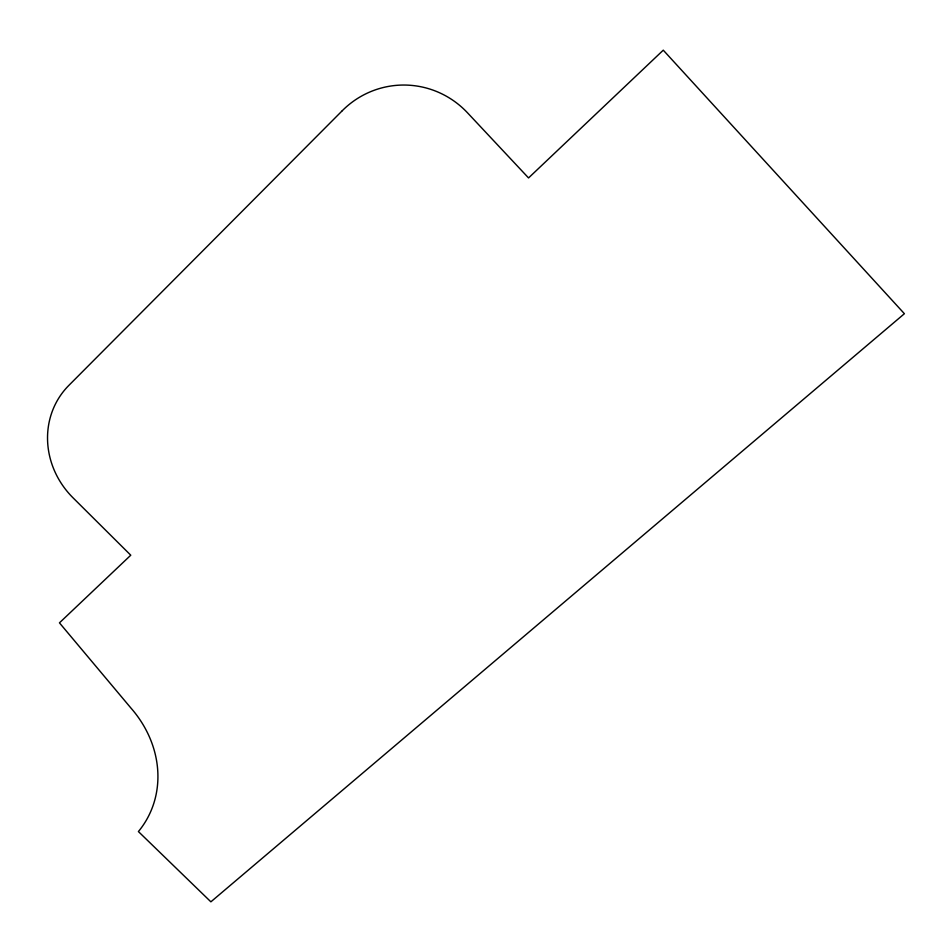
<?xml version="1.0" encoding="UTF-8"?>
<svg xmlns="http://www.w3.org/2000/svg" width="952" height="952" viewBox="0 0 952 952"><rect width="100%" height="100%" fill="white"/><g stroke="black" fill="none" stroke-linecap="round" stroke-linejoin="round"><path stroke-width="1.43" d="M342.315 110.67L68.865 385.382A82.967 77.398 41.2 0 0 73.03 497.813L130.769 555.206L59.452 622.846L130.995 708.121A107.528 95.093 30.9 0 1 138.409 831.56L210.88 901.83L904.4 313.708L663.27 50.17L528.55 177.941L467.515 112.812A88.976 87.644 83.3 0 0 342.315 110.67"/></g></svg>
